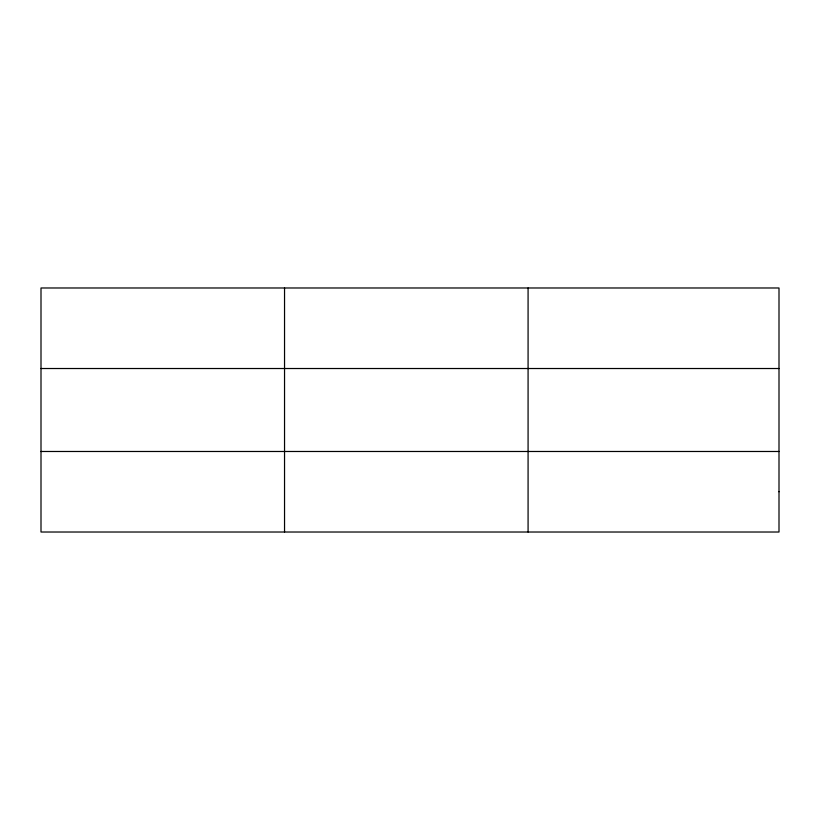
<?xml version="1.0" encoding="UTF-8"?>
<svg xmlns="http://www.w3.org/2000/svg" width="820" height="820" viewBox="0 0 820 820"><rect width="100%" height="100%" fill="white"/><g stroke="black" fill="none" stroke-linecap="round" stroke-linejoin="round"><path stroke-width="1.23" d="M284.54 532.016L284.54 287.984M528.08 532.016L528.08 287.984M41 368.518L779 368.518M41 451.482L779 451.482M779 491.754L779 532.016L41 532.016L41 287.984L779 287.984L779 491.754"/></g></svg>
